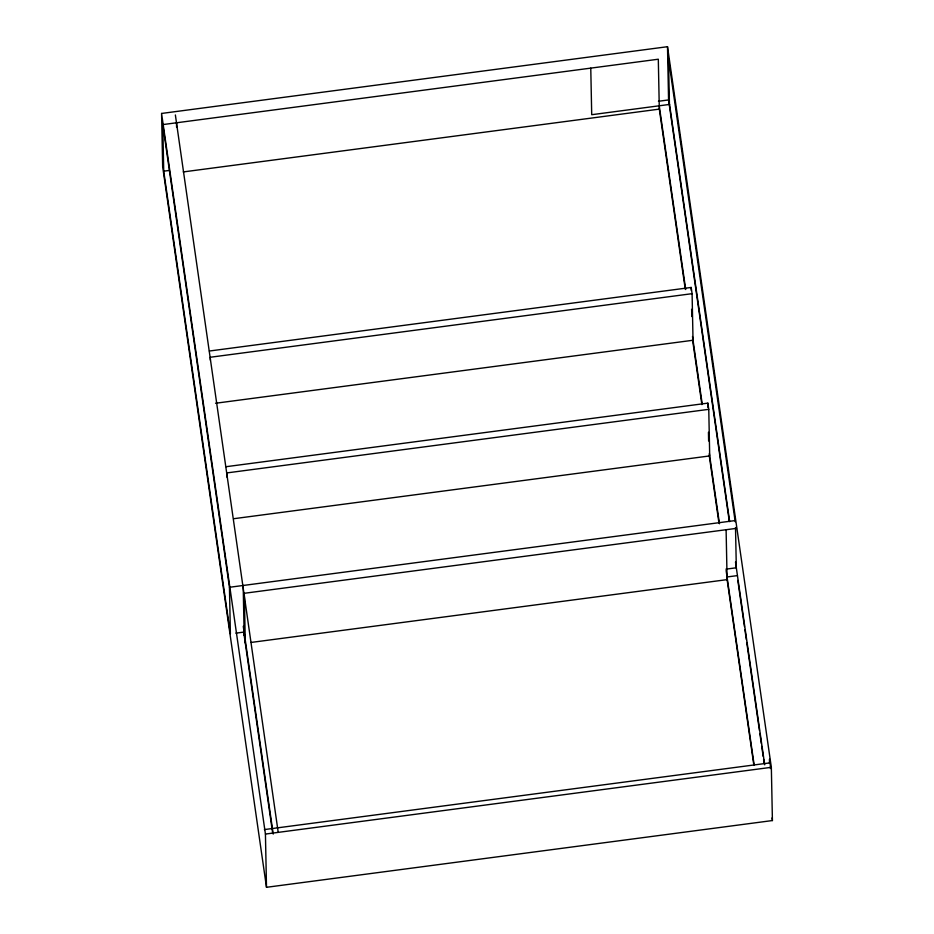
<?xml version="1.0" encoding="UTF-8"?>
<svg xmlns="http://www.w3.org/2000/svg" width="934" height="934" viewBox="0 0 934 934"><rect width="100%" height="100%" fill="white"/><g stroke="black" fill="none" stroke-linecap="round" stroke-linejoin="round"><path stroke-width="1.4" d="M161.582 113.446L667.506 46.7L771.344 767.316L772.418 820.554L266.494 887.3L162.656 166.684L161.582 113.446L265.431 834.062L266.494 887.3M162.785 124.596L229.449 587.288L230.394 633.871L163.719 171.179L162.785 124.596L658.307 59.216L659.311 109.126L685.276 289.295M658.458 101.269L668.569 99.938L667.506 46.7M163.719 171.179L169.206 170.455M669.631 104.421L591.712 114.707L590.767 68.124M183.274 171.926L659.311 109.126M209.391 351.021L691.195 287.45L692.094 293.673L693.028 340.256L215.544 403.254M692.094 293.673L210.29 357.243L210.348 360.162M226.063 466.708L707.867 403.138L708.766 409.337L709.7 455.92L233.652 518.72M708.766 409.337L226.95 472.908L227.044 477.274M229.449 587.288L735.373 520.542M736.494 528.352L244.299 593.288L245.303 643.199M235.882 633.147L244.113 632.061M725.928 569.156L736.319 567.779L735.513 527.512M727.061 576.967L737.451 575.601M251.071 642.44L727.107 579.629L726.103 529.718M264.369 829.579L770.281 762.821M265.431 834.062L771.344 767.316M735.221 521.756L668.522 58.947L669.421 103.522L729.676 521.651M735.49 562.011L764.712 764.818M668.569 99.938L729.291 521.265M737.813 580.423L744.468 626.597M744.877 629.481L746.336 639.58M746.756 642.475L759.435 730.493M759.856 733.377L761.303 743.476M761.724 746.359L763.183 756.458M763.592 759.342L764.222 763.673M772.044 817.939L772.418 820.554M659.241 105.799L685.719 289.528M692.491 336.52L702.158 403.628M709.338 453.434L719.472 523.752M726.115 570.452L754.217 765.413M692.549 339.743L701.889 404.609M709.163 455.056L718.923 522.807M726.734 577.025L753.855 765.191M175.37 114.964L278.18 832.136M243.272 626.282L273.218 834.074M243.762 632.505L272.67 833.081M770.223 759.494L770.398 768.554M769.441 759.237L769.523 763.545M707.867 403.138L707.949 407.504M708.451 432.244L708.626 440.976M691.195 287.45L691.253 290.357M691.639 309.282L691.779 316.556M243.179 585.478L244.171 635.389M176.503 122.786L176.584 127.152"/></g></svg>
